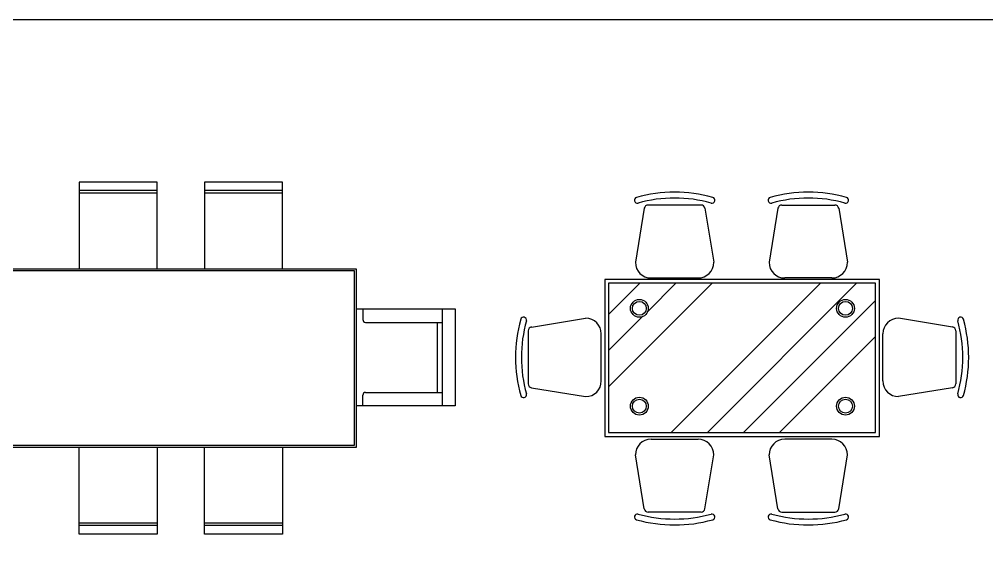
# Model space of a CAD drawing. Extents: x 15.9 to 33.1, y 12.3 to 21.3.
# Drawn here: x 24.819 to 29.749, y 18.634 to 21.321 of the extents above; entities that cross this region are included whole.
import ezdxf

# ---------------------------------------------------------------- set-up
doc = ezdxf.new("R2010")
doc.units = 0
doc.header["$LTSCALE"] = 0.5
doc.header["$MEASUREMENT"] = 0
doc.layers.get('0').update_dxf_attribs({"linetype": 'CONTINUOUS'})
doc.layers.add('Deftpoints', color=7, linetype='CONTINUOUS', plot=False)

# ---------------------------------------------------------------- blocks, each defined once
blk = doc.blocks.new('A$C317A697B')
for p, q in [((-115.7, 441.4), (-513.6, 441.4)), ((-513.6, 441.4), (-513.6, 0)), ((-115.7, 397.6), (-513.6, 397.6)), ((-115.7, 0), (-115.7, 441.4)), ((523.2, 441.4), (125.3, 441.4)), ((125.3, 441.4), (125.3, 0)), ((523.2, 397.6), (125.3, 397.6)), ((523.2, 0), (523.2, 441.4)), ((-115.7, 385.3), (-513.6, 385.3)), ((523.2, 385.3), (125.3, 385.3)), ((-898.7, -911.5), (-898.7, 0)), ((-898.7, 0), (898.7, 0)), ((898.7, 0), (898.7, -911.5)), ((-888.7, -901.5), (-888.7, -10)), ((-888.7, -10), (888.7, -10)), ((888.7, -10), (888.7, -901.5)), ((-898.7, -204.5), (-1402.3, -204.5)), ((-1402.3, -204.5), (-1402.3, -699.4)), ((-1335.8, -204.5), (-1335.8, -699.4)), ((-931.8, -204.5), (-931.8, -259)), ((898.7, -204.5), (1402.3, -204.5)), ((931.8, -204.5), (931.8, -259)), ((1335.8, -204.5), (1335.8, -699.4)), ((1402.3, -204.5), (1402.3, -699.4)), ((-946.5, -273.7), (-1335.8, -273.7)), ((-1311.4, -273.7), (-1311.4, -630.3)), ((946.5, -273.7), (1335.8, -273.7)), ((1311.4, -273.7), (1311.4, -630.3)), ((-946.5, -630.3), (-1335.8, -630.3)), ((946.5, -630.3), (1335.8, -630.3)), ((-931.8, -699.4), (-931.8, -645)), ((931.8, -699.4), (931.8, -645)), ((-1402.3, -699.4), (-898.7, -699.4)), ((1402.3, -699.4), (898.7, -699.4)), ((898.7, -911.5), (-898.7, -911.5)), ((888.7, -901.5), (-888.7, -901.5)), ((-513.6, -1352.9), (-513.6, -911.5)), ((-115.7, -911.5), (-115.7, -1352.9)), ((125.3, -1352.9), (125.3, -911.5)), ((523.2, -911.5), (523.2, -1352.9)), ((-115.7, -1296.8), (-513.6, -1296.8)), ((-115.7, -1309.1), (-513.6, -1309.1)), ((523.2, -1296.8), (125.3, -1296.8)), ((523.2, -1309.1), (125.3, -1309.1)), ((-115.7, -1352.9), (-513.6, -1352.9)), ((523.2, -1352.9), (125.3, -1352.9))]:
    blk.add_line(p, q)
for centre, start, end in [((-946.5, -259), 270, 0), ((946.5, -259), 180, 270), ((-946.5, -645), 0, 90), ((946.5, -645), 90, 180)]:
    blk.add_arc(centre, 14.7, start, end)
blk = doc.blocks.new('A$C199426D1')
for p, q in [((-498.7, 362.2), (-543.8, 87.1)), ((-208.8, 378.9), (-478.9, 378.9)), ((-189, 362.2), (-143.8, 87.1)), ((182.8, 362.2), (137.6, 87.1)), ((202.6, 378.9), (472.7, 378.9)), ((492.5, 362.2), (537.6, 87.1)), ((-700, 0), (-700, -800)), ((700, 0), (-700, 0)), ((-463.8, 7.1), (-223.8, 7.1)), ((457.6, 7.1), (217.6, 7.1)), ((700, -800), (700, 0)), ((-680, -178.8), (-521.2, -20)), ((-680, -20), (-680, -780)), ((-680, -547), (-153, -20)), ((680, -20), (-680, -20)), ((-481.1, -164), (-337.1, -20)), ((-360.7, -780), (399.3, -20)), ((-176.6, -780), (583.4, -20)), ((680, -780), (680, -20)), ((7.4, -780), (680, -107.4)), ((-680, -362.9), (-506.9, -189.8)), ((-1072.8, -242.6), (-797.7, -197.4)), ((1072.8, -242.6), (797.7, -197.4)), ((-1089.5, -262.3), (-1089.5, -532.5)), ((-717.7, -517.4), (-717.7, -277.4)), ((191.5, -780), (680, -291.5)), ((717.7, -517.4), (717.7, -277.4)), ((1089.5, -262.3), (1089.5, -532.5)), ((-1072.8, -552.3), (-797.7, -597.4)), ((1072.8, -552.3), (797.7, -597.4)), ((-680, -780), (680, -780)), ((-700, -800), (700, -800)), ((-463.8, -814.1), (-223.8, -814.1)), ((457.6, -814.1), (217.6, -814.1)), ((-498.7, -1169.2), (-543.8, -894.1)), ((-189, -1169.2), (-143.8, -894.1)), ((182.8, -1169.2), (137.6, -894.1)), ((492.5, -1169.2), (537.6, -894.1)), ((-208.8, -1185.9), (-478.9, -1185.9)), ((202.6, -1185.9), (472.7, -1185.9))]:
    blk.add_line(p, q)
for centre, radius in [((-523.4, -147.5), 45.4), ((-523.4, -147.5), 35.4), ((527, -147.5), 45.4), ((527, -147.5), 35.4), ((-523.4, -646), 45.4), ((-523.4, -646), 35.4), ((527, -646), 45.4), ((527, -646), 35.4)]:
    blk.add_circle(centre, radius)
for centre, radius, start, end in [((-343.8, -280), 724.3, 74.4701, 105.577), ((337.6, -280), 724.3, 74.423, 105.5299), ((-533.8, 403.4), 15, 105.4901, 284.2842), ((-343.8, -279.6), 693.9, 74.4325, 105.5675), ((-153.9, 403.4), 15, 255.7158, 74.5099), ((147.7, 403.4), 15, 105.4901, 284.2842), ((337.6, -279.6), 693.9, 74.4325, 105.5675), ((527.6, 403.4), 15, 255.7158, 74.5099), ((-478.9, 358.9), 20, 90, 170.6717), ((-208.8, 358.9), 20, 9.3283, 90), ((202.6, 358.9), 20, 90, 170.6717), ((472.7, 358.9), 20, 9.3283, 90), ((-463.8, 87.1), 80, 180, 270), ((-223.8, 87.1), 80, 270, 0), ((217.6, 87.1), 80, 180, 270), ((457.6, 87.1), 80, 270, 0), ((-1113.9, -207.5), 15, 345.7158, 164.5099), ((1113.9, -207.5), 15, 15.4901, 194.2842), ((-430.6, -397.4), 724.3, 164.4701, 195.577), ((-430.9, -397.4), 693.9, 164.4325, 195.5675), ((-1069.5, -262.3), 20, 99.3283, 180), ((-797.7, -277.4), 80, 0, 90), ((797.7, -277.4), 80, 90, 180), ((1069.5, -262.3), 20, 0, 80.6717), ((430.9, -397.4), 693.9, 344.4325, 15.5675), ((430.6, -397.4), 724.3, 344.423, 15.5299), ((-1069.5, -532.5), 20, 180, 260.6717), ((-797.7, -517.4), 80, 270, 0), ((797.7, -517.4), 80, 180, 270), ((1069.5, -532.5), 20, 279.3283, 0), ((-1113.9, -587.4), 15, 195.4901, 14.2842), ((1113.9, -587.4), 15, 165.7158, 344.5099), ((-463.8, -894.1), 80, 90, 180), ((-223.8, -894.1), 80, 0, 90), ((217.6, -894.1), 80, 90, 180), ((457.6, -894.1), 80, 0, 90), ((-478.9, -1165.9), 20, 189.3283, 270), ((-208.8, -1165.9), 20, 270, 350.6717), ((202.6, -1165.9), 20, 189.3283, 270), ((472.7, -1165.9), 20, 270, 350.6717), ((-533.8, -1210.3), 15, 75.7158, 254.5099), ((-343.8, -527), 724.3, 254.423, 285.5299), ((-343.8, -527.3), 693.9, 254.4325, 285.5675), ((-153.9, -1210.3), 15, 285.4901, 104.2842), ((147.7, -1210.3), 15, 75.7158, 254.5099), ((337.6, -527), 724.3, 254.4701, 285.577), ((337.6, -527.3), 693.9, 254.4325, 285.5675), ((527.6, -1210.3), 15, 285.4901, 104.2842)]:
    blk.add_arc(centre, radius, start, end)

msp = doc.modelspace()

# ---------------------------------------------------------------- linework, layer by layer
at = {"layer": 'Deftpoints'}
msp.add_lwpolyline([(15.9304, 21.3208), (33.1027, 21.3208), (33.1027, 12.3427), (15.9304, 12.3427)], close=True, dxfattribs=at)

# ---------------------------------------------------------------- block references
at = {"xscale": 0.0009999999999993937, "yscale": 0.0009999999999993937, "zscale": 0.0009999999999993937}
for name, p in [('A$C317A697B', (25.6375, 20.0503)), ('A$C199426D1', (28.5025, 19.9958))]:
    msp.add_blockref(name, p, dxfattribs=at)

doc.saveas('drawing.dxf')
